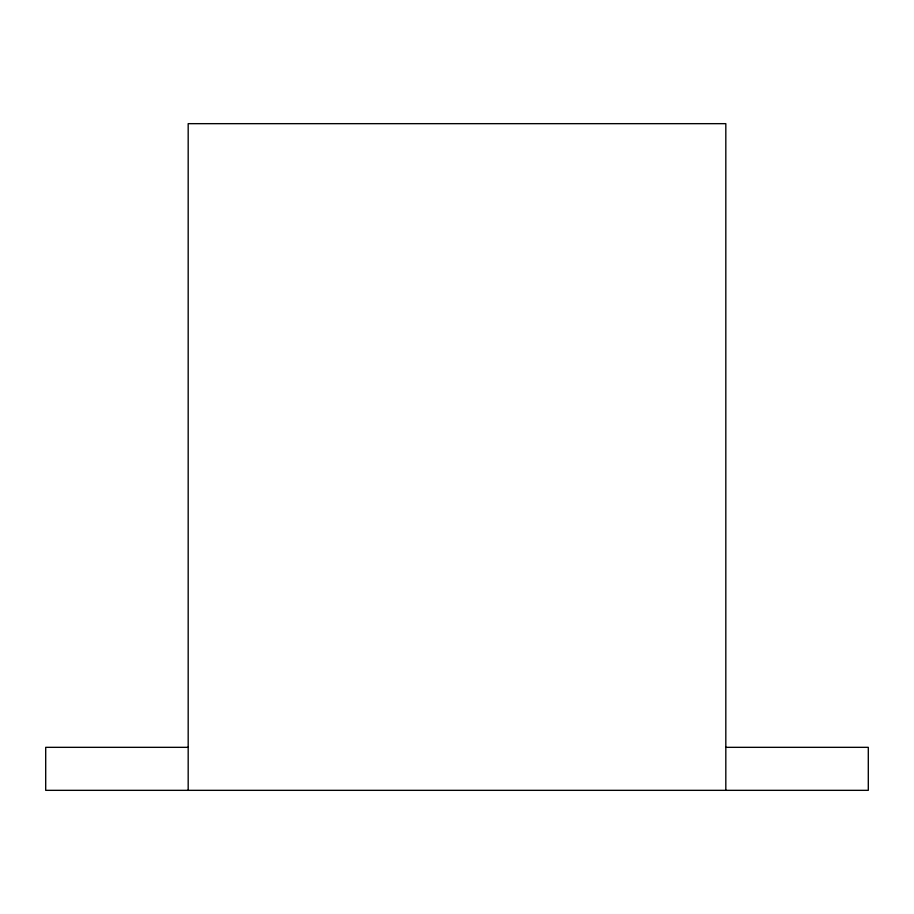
<?xml version="1.0" encoding="UTF-8"?>
<svg xmlns="http://www.w3.org/2000/svg" width="914" height="914" viewBox="0 0 914 914"><rect width="100%" height="100%" fill="white"/><g stroke="black" fill="none" stroke-linecap="round" stroke-linejoin="round"><path stroke-width="1.37" d="M188.181 747.332L45.7 747.332L45.7 790.336L868.3 790.336L868.3 747.332L725.819 747.332M725.819 790.336L725.819 123.664L188.181 123.664L188.181 790.336"/></g></svg>
